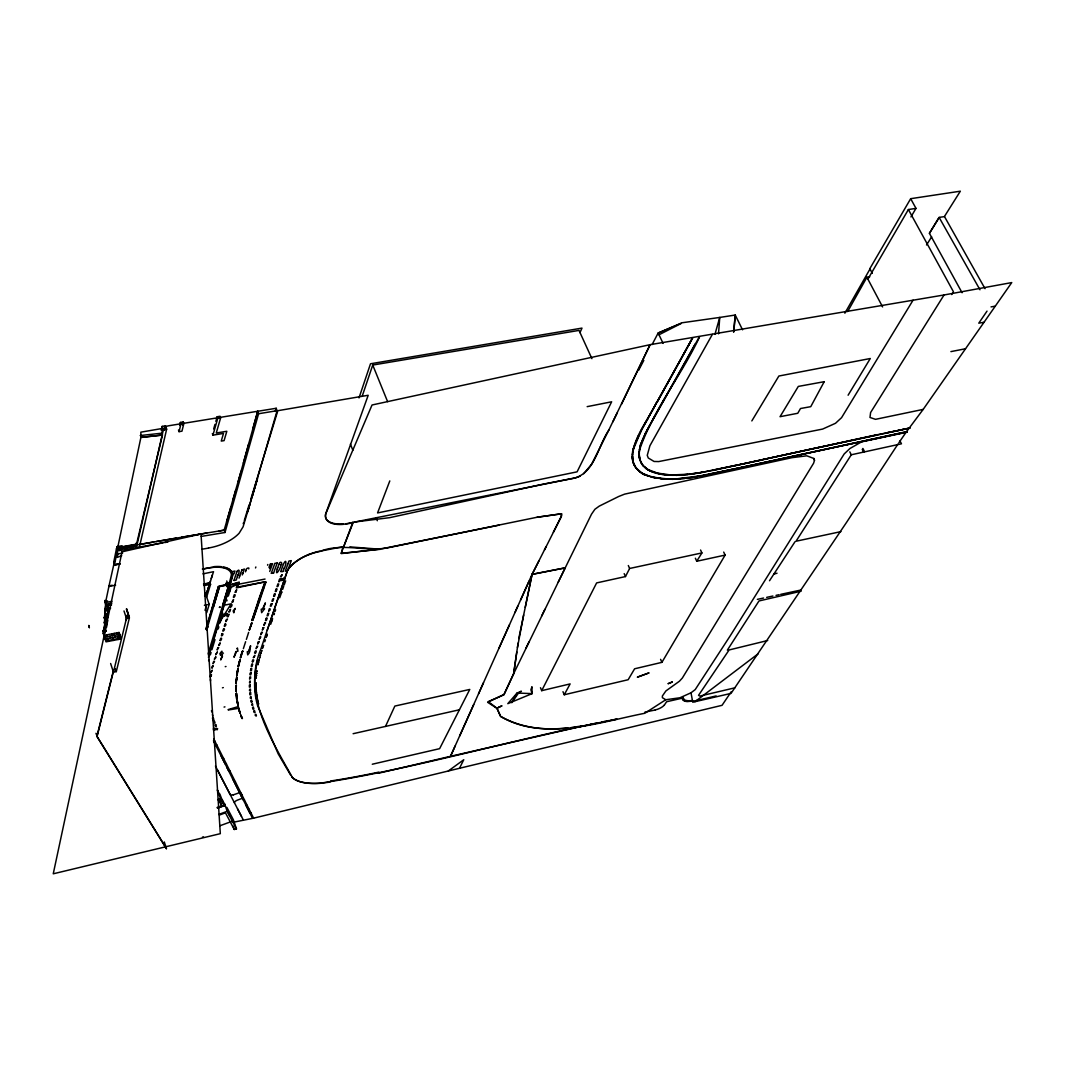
<?xml version="1.0" encoding="UTF-8"?>
<svg xmlns="http://www.w3.org/2000/svg" width="1065" height="1065" viewBox="0 0 1065 1065"><rect width="100%" height="100%" fill="white"/><g stroke="black" fill="none" stroke-linecap="round" stroke-linejoin="round"><path stroke-width="1.5" d="M280.947 578.934L281.866 579.387M281.533 578.535C279.776 578.681 284.528 578.295 281.2 579.506M284.408 578.455L281.533 580.598L281.559 579.44M281.852 579.054L282.225 579.906M283.317 579.56L283.743 578.268L285.14 578.002M632.33 454.036L632.37 456.539A110.108 47.393 -25.8 0 0 633.302 462.969M632.543 453.956L632.597 456.459A109.868 47.273 -25.8 0 0 633.515 462.876M250.302 682.306C250.355 678.112 248.531 685.021 250.288 682.519M639.306 454.063L639.266 451.68M227.404 586.03L228.482 585.617M228.469 585.95L228.509 585.803M718.516 333.824L719.754 317.437L735.236 315.04L742.545 329.817M733.838 331.481L735.236 315.04L733.639 332.267M107.459 608.661L108.058 610.431L107.166 614.412L104.756 614.864L104.916 609.047M632.45 454.302L632.543 451.693M632.677 454.236L632.77 451.613M639.399 451.959L639.905 447.207M105.395 608.568L105.408 609.5L105.675 605.253L105.062 609.5L110.667 608.022M251.1 672.707L250.847 674.744C249.383 675.822 249.716 672.348 251.1 672.694M210.524 680.974L210.471 678.951M567.778 727.874C544.867 730.523 520.878 728.447 500.643 716.479L496.942 708.265L488.236 701.595L503.998 694.779L513.623 673.746L518.096 643.06M326.103 512.931L372.031 404.993L650.116 344.674L944.043 294.978L1011.75 282.584L923.169 409.399L905.982 432.417L861.518 441.882L849.923 448.511L844.186 453.956L730.35 635.619L695.205 689.601L690.999 692.796L679.976 697.761L665.771 699.745L644.818 713.27C598.37 722.323 545.4 741.719 500.603 716.372L496.956 708.318L487.65 702.314L503.905 694.513L513.649 673.826L516.791 651.966M517.444 647.547L523.661 614.998M237.468 673.013C239.598 659.195 234.886 682.732 237.455 673.053M250.861 668.647L250.515 670.777L251.393 670.577M251.407 670.497L251.739 668.447L250.861 668.647M214.811 729.432L214.438 728.393M632.663 451.959C636.258 433.721 648.758 418.638 656.679 402.197M632.89 451.893L633.981 446.634M639.386 449.803L640.611 444.957M639.612 449.736C653.404 409.506 681.414 375.439 699.492 337.086L699.492 337.086M104.224 617.66L106.54 617.221L104.224 617.753L105.502 610.924L104.903 609.153M107.059 619.337L107.885 615.65L107.285 613.879L104.849 614.345L105.448 616.116L104.224 622.559L106.433 622.133L104.25 622.706L104.756 624.676L106.939 624.25M103.092 631.119L103.185 630.24L103.212 631.532M105.368 639.998L103.145 633.182L105.448 621.028L104.849 619.258L107.179 618.818L107.219 623.025L107.765 620.589L105.448 621.028M104.903 623.89L107.126 623.464L104.903 623.89L103.824 630.786L105.794 630.4L103.678 630.36L104.104 631.625C102.573 635.179 105.648 634.713 106.181 640.877L105.968 641.849L120.611 639L120.851 638.015L119.027 632.477L104.37 635.312L104.17 636.298L104.37 635.312M144.095 512.398L136.546 544.148L117.709 547.556L140.886 437.502L162.386 435.039L140.833 437.356L140.86 432.164L162.958 428.356L161.827 433.189L162.466 434.986L143.961 512.984M136.413 545.839L136.307 543.177L136.413 545.839L117.509 549.234L116.791 547.051L117.296 550.978L114.487 564.743L119.107 563.891M544.481 549.939L560.776 517.617L561.548 513.769L537.08 517.244L390.016 547.357C366.906 552.602 342.744 542.192 319.873 551.47A29.461 13.086 -20.5 0 0 286.844 572.105L260.885 648.998C241.755 694.473 271.149 739.19 292.502 777.65A68.32 25.161 -20.7 0 0 320.818 783.121C416.801 768.331 510.202 740.068 605.506 721.458M116.498 548.608L113.702 562.373L114.487 564.743M251.686 664.334L251.247 666.49L252.139 666.304L252.538 664.36M546.132 546.598L532.074 574.408L518.762 638.574M539.036 560.629L532.061 574.355L525.245 607.356M112.224 585.244L109.029 585.843L105.528 602.537L111.971 601.326M122.102 545.719L117.376 546.558L116.791 549.447L135.641 546.079M114.514 561.149L113.715 564.943L120.092 563.798M117.509 549.234L117.376 546.558M111.506 604.933L105.861 605.998L106.26 604.121L105.022 600.38L104.729 601.459L107.565 600.926M116.591 549.66L117.962 553.88L117.217 557.408L121.703 555.73M105.568 639.053L120.265 636.164L120.625 639L120.851 638.015L106.181 640.877M106.993 625.115L106.447 627.538L104.21 627.525M161.254 430.473L162.186 426.386L165.448 425.827L166.646 429.182L139.315 547.45M162.186 426.386L163.371 429.741L136.28 547.996L135.561 545.866M164.503 429.954L165.448 425.827M164.942 429.674L165.687 426.453L169.095 425.707L257.717 411.263L252.938 428.476M239.079 664.374C242.487 649.916 235.605 674.558 239.079 664.414M119.054 632.477L119.4 635.312L119.666 634.314L104.982 637.163L105.475 639.985L105.728 639M126.349 609.02L129.398 617.807L116.298 671.602L113.449 672.188L126.455 618.392L123.993 610.951M179.612 425.481L180.358 422.446L183.273 421.94L183.859 423.551L181.955 431.179L179.053 431.658L178.481 430.06M179.053 431.658L180.93 424.043L180.358 422.446M104.516 635.286L104.277 636.284L103.664 634.434M182.514 424.988L183.273 421.94M164.29 841.949L166.433 848.579L96.915 736.328L113.356 670.844M126.176 619.723L128.026 613.28L126.429 619.67M113.582 670.79L97.141 736.274L95.957 733.306M108.51 641.356L108.151 638.521M113.968 634.394L114.221 633.409M113.356 640.411L113.01 637.576M228.549 586.402L228.296 585.084M228.376 586.988L227.817 586.362M227.87 586.043L228.562 586.482M204.613 596.094L205.439 593.032M243.379 463.089L248.784 443.599M249.583 505.369L247.599 511.959L277.1 410.691L276.181 408.281L257.73 411.276L238.227 481.46M257.49 412.022L257.717 411.25M257.757 411.356L258.609 413.633L224.995 532.487L201.285 536.414M241.129 471.116L224.156 530.157L224.995 532.487M213.666 428.969L214.97 424.389M215.849 421.341L217.154 416.761L220.042 416.269L220.628 417.866L216.275 432.989L226.818 431.285L224.076 440.63L221.254 441.083L223.49 433.428L212.947 435.146L212.361 433.562M714.921 334.397L719.754 317.437L682.026 322.775L658.157 333.026L652.126 344.528M212.947 435.146L217.739 418.359L217.154 416.761M233.142 499.299L235.671 490.446M230.945 506.953L226.565 521.97M209.153 585.431L209.352 584.752M211.269 578.521L211.908 576.511M275.316 411.197L276.168 408.241M241.915 652.419L240.277 657.811L242.607 650.955L242.154 652.379M205.918 628.882L206.823 625.821M207.276 624.263L218.498 586.189L206.104 629.415M226.179 582.968L225.873 583.979L227.764 583.607L228.07 582.595L226.352 583.62M229.188 588.639L228.083 588.865L228.296 588.133C223.49 582.222 229.015 580.984 229.401 587.92L228.056 588.173L229.441 587.787L208.434 657.371M252.205 496.556L257.504 478.558L243.1 526.789L239.146 533.206A31.231 14.737 -18.1 0 1 208.527 547.996M181.543 537.213L224.156 530.157L224.395 529.332M206.61 630.187L219.496 586.589L227.324 585.044M213.519 606.77L219.496 586.589M207.662 627.831L208.034 626.566M218.711 586.682L229.095 584.113L231.411 574.82A28.928 13.046 -19.1 0 0 208.354 568.031L203.508 568.923M206.038 595.601L209.752 583.474M205.026 610.325L206.251 606.211M226.672 583.154L227.617 583.034M227.591 582.954L227.378 583.593M206.77 612.535L209.206 604.348L205.944 595.042M558.26 582.062L591.514 514.182L594.909 509.27L599.289 506.101L618.725 496.476L624.636 494.133L791.987 457.67L806.804 455.807L813.9 458.509L814.472 460.346L813.607 463.208L682.332 678.059L679.417 681.227L665.891 690.945L662.363 696.031L662.377 697.682L665.771 699.745M220.109 606.904L219.297 607.409L219.989 607.263M222.825 604.92L228.895 584.738L208.021 654.083M228.655 589.158L208.7 655.348M218.858 626.819L218.218 628.949M210.098 582.342L211.536 577.643M208.5 655.627L209.006 653.963M209.366 652.792L210.577 648.771M211.309 646.348L212.015 644.019M215.782 631.518L216.861 627.977M217.154 626.992L217.739 625.035M219.683 618.632L220.122 617.154M210.338 654.908L211.07 652.526M211.908 649.717L214.984 639.586M220.042 622.905L222.958 613.32M242.101 653.204L242.82 650.941L241.928 652.392M210.524 580.957L206.477 594.124L205.612 594.323M250.981 498.62L255.746 482.964M256.212 481.46L277.832 410.691L368.197 395.275L326.063 512.824A30.446 14.018 -21.2 0 0 343.103 524.379L575.167 477.959C595.122 471.502 598.037 445.982 608.594 430.486L650.116 344.661L621.534 404.181M265.052 579.054L237.042 584.525L229.321 588.146L232.902 574.994A30.273 13.645 -19.1 0 0 219.403 567.006L216.914 566.993A30.273 13.645 -19.1 0 0 208.833 567.871L202.35 569.069M240.73 657.717L242.101 653.244M244.284 520.572L249.077 504.89M221.413 612.921L221.786 611.696M222.106 610.485L222.851 608.048M229.121 587.6L232.623 574.474A30.179 13.605 -19.1 0 0 231.132 570.8M104.916 608.927L107.818 608.155L104.916 608.98M206.117 595.468L210.005 582.795L203.508 584.019M206.663 597.026L210.564 584.365L210.005 582.795M633.116 449.47L634.966 444.038M633.342 449.417L640.837 431.511M207.382 591.155L208.208 588.492M223.836 605.027L224.422 603.149M225.287 600.354L226.765 595.601M226.778 600.993L227.058 600.074M230.373 584.019L229.973 585.257M228.309 596.067L229.854 591.182M228.269 616.449L228.975 614.172L227.324 616.808L228.23 616.595M232.836 601.832L233.568 599.528L231.877 602.191L232.782 601.978M343.143 547.037L341.173 553.307L380.684 549.26L349.879 546.891M343.476 546.625L341.279 553.587L380.578 549.007M229.894 591.088L231.092 587.268M255.773 652.166L255.493 653.045M255.866 651.873C257.078 648.465 252.725 654.096 255.493 653.071M235.964 591.994L236.71 589.677L234.992 592.353L235.951 592.007M237.988 586.961L265.385 581.783L236.297 587.92L237.894 582.954L231.997 584.272L239.252 582.076L238.8 583.5M237.655 587.015L238.786 583.514M234.247 611.363L233.794 612.774L233.142 610.897L235.219 608.381L234.753 609.806M222.492 656.306L220.695 659.954L222.465 654.496L221.001 653.99L220.562 655.334L219.909 653.577L221.906 651.181L221.493 652.432L223.45 653.191M243.366 648.652L245.616 641.716M246.374 639.399L248.651 632.37M249.423 630.014L251.966 622.852L249.197 630.054L251.739 622.892L250.967 625.262M211.655 577.257L212.454 574.82M255.786 608.461L251.846 620.576L256.212 608.474M255.8 608.421L258.156 601.246M256.226 608.435L261.058 593.831M257.464 606.012L252.751 620.429L259.501 601.139M257.477 605.972L262.336 591.341M258.196 601.126L259.78 596.36M259.541 601.046L260.339 598.637M259.807 596.28L265.079 581.929L261.071 593.791M260.353 598.583L263.614 588.852M233.954 580.412L235.498 575.885M262.349 591.301L263.161 588.892M359.012 397.897L370.5 363.777L582.009 328.1L579.972 332.613M270.124 566.673L270.497 565.595M263.175 588.852L264 586.429M263.641 588.772L266.01 581.783L264.839 583.913M271.961 603.842L271.122 603.735L270.31 606.158L271.229 606.012L272.014 603.669M212.255 575.42L213.559 571.692L202.949 573.862M235.924 651.527L233.981 657.265L236.603 651.421L237.948 651.194L237.442 648.013L236.869 648.771M269.512 568.497L269.725 567.858M269.725 567.858L271.056 563.944L272.52 563.705M264.014 586.389L264.826 583.953M272.56 599.502L271.948 601.312L272.866 601.153L273.692 598.73L272.64 599.262M267.235 630.187L287.523 570.667A29.474 12.82 -21.5 0 1 298.719 559.777M262.483 648.545L263.574 645.31L263.095 646.735M264.772 641.782L265.438 639.825M266.223 637.509L267.368 634.128M266.716 636.058L267.009 635.179M274.238 613.879L273.931 614.771L274.45 613.24M275.05 611.483L275.622 609.779M270.696 624.316L272.613 618.672M271.801 621.055L272.307 619.564M362.22 396.1L372.737 365.055L579.014 330.403L591.927 358.665M241.928 569.828L241.515 570.973M271.016 564.077L270.164 564.091L268.979 567.392M281.4 576.471L280.414 576.764L281.972 574.78M235.525 575.832L237.149 571.106M237.362 576.737L236.23 580.039L233.914 580.518M237.402 576.604L238.054 574.741M241.848 570.028L244.364 569.029L242.727 573.689M269.725 571.452L272.467 563.838M281.506 576.138L281.959 574.82M237.841 575.366C239.385 573.063 240.118 567.286 236.963 571.652M239.026 578.135L239.732 576.125M240.397 574.208L241.262 571.705M239.798 575.925L240.663 573.449M279.709 597.838L281.719 592.047M242.287 574.94L242.953 573.063M246.188 569.961C245.656 568.297 249.982 566.966 248.717 568.91M226.486 613.653L224.981 615.437M245.522 571.838L246.161 570.041M277.166 563.092L274.863 563.318L271.402 572.983M277.299 568.87C274.317 577.949 280.827 568.683 280.934 564.889M279.017 564.104C279.336 561.069 283.423 562.094 280.974 564.783M281.4 592.952L281.786 591.834M282.624 589.424L283.703 586.349M277.712 567.725L277.22 569.096M283.303 564.437C286.884 556.955 286.458 565.062 284.062 568.484M284.182 584.991L285.646 580.824M224.143 615.57L225.194 614.505L223.637 616.276A2.17 0.932 -21.5 0 1 223.464 615.716L224.542 614.771M283.29 564.503L280.841 571.319M287.989 563.678L288.935 561.029L291.291 560.616L287.803 570.374M284.249 567.978L283.077 571.253M287.976 563.718L285.274 571.239L287.803 570.387M267.808 564.49L267.555 565.182M271.269 573.329L273.572 573.077M273.612 572.97L277.22 562.932M255.507 567.965L255.866 566.979M277.725 567.685L278.937 564.304M280.734 571.612L282.944 571.586M243.206 523.727L243.805 522.143M352.861 522.223L343.609 546.878L353.061 522.822L345.739 524.073M389.803 480.914L377.569 512.931L577.097 471.835L611.643 401.798L587.161 406.644M640.518 445.29L641.569 442.428M634.86 444.371L638.8 434.946M641.476 442.76L642.714 439.486M283.423 580.132L284.062 578.694L283.29 578.535M636.031 441.349L643.247 426.559M107.845 608.128L107.871 609.034L107.592 608.155M642.621 439.818L644.032 436.37M526.283 587.347L532.061 574.355L565.222 567.831M459.614 736.061L473.699 704.591M478.558 693.781L483.483 682.745M498.806 648.585L504.091 636.803M455.154 745.966L450.508 756.323L378.341 773.27M509.456 624.822L450.508 756.323L588.532 724.759M514.954 612.561L517.736 606.344M520.585 600.048L529.039 581.171M504.131 636.71L526.137 587.627M385.503 726.423L394.849 706.068L469.758 689.441L439.619 748.668L372.284 764.231M643.939 436.703L649.69 425.468M645.337 433.601L640.385 445.01L639.173 452.039A104.17 44.823 -25.8 0 0 639.453 458.23M513.623 673.746L565.209 567.871L532.061 574.355M525.79 648.518L528.959 641.982M612.868 421.807L617.168 413.034M541.632 616.023L544.894 609.353M250.967 812.875L253.616 818.16L459.494 768.278L463.768 759.731L448.392 770.927M608.914 429.874L591.568 464.26L583.7 473.725M553.387 532.247L561.681 515.686L561.548 513.769L537.066 517.244M562.972 691.704L564.25 694.753L570.121 683.916L541.699 690.666L596.626 582.914L625.475 576.564L629.628 568.47L701.902 552.935L700.57 550.033M645.11 433.655L695.152 343.968M638.547 370.42L643.832 360.356M640.624 431.551L647.933 418.652M647.094 430.366L654.283 417.254M657.025 402.437L692.556 337.951L643.167 426.879M688.576 345.34L692.556 337.951M678.392 363.777L688.669 345.007M284.874 578.521C285.14 576.618 282.438 580.199 284.448 578.535M667.702 383.014L678.472 363.458M685.035 362.712L699.346 336.793M712.365 334.397L649.903 445.742L647.254 455.354L648.279 457.99L654.056 461.464L658.716 461.571L822.619 429.075L835.506 423.284L841.576 417.653L913.051 300.197M647.72 418.691L667.782 382.681M674.291 381.922L685.115 362.393M663.335 401.359L674.371 381.589M847.66 311.539L866.91 277.273L869.692 276.86M654.19 417.573L663.428 401.039M844.865 313.203L870.012 268.966M214.504 729.192C216.009 728.433 212.587 728.194 215.41 729.285M867.895 279.137L908.392 209.539L915.993 208.381L910.668 198.689L960.337 191.194L944.442 216.488M910.668 198.689L869.839 268.646L872.328 273.332M214.211 729.685L214.518 728.753L213.759 729.418M910.948 216.914L915.993 208.381M564.25 694.753L628.164 679.723L634.607 668.793L661.911 662.35L725.119 555.091L723.707 552.083M751.837 420.915L778.874 376.025L870.278 358.519L848.099 395.221M962.068 292.729L929.412 233.328L939.104 217.353L944.522 216.634L985.032 288.668M929.412 233.328L939.184 217.5L979.973 289.773M695.365 558.22L696.75 561.255L701.902 552.935M218.498 624.05L231.132 603.842L224.169 605.226M926.523 244.99L931.649 236.843M944.043 294.978L870.598 412.541L869.985 417.467L875.51 419.33L923.169 409.399M951.711 294.566L953.468 291.81L908.392 209.539M899.978 440.923L901.469 443.799L851.281 454.782L796.034 541.233L840.924 531.621M727.368 650.116L758.986 600.953L801.16 591.182M769.516 580.745L794.983 541.779M897.968 444.065L846.742 522.09L731.029 693.395L692.756 702.208L690.999 692.796M664.4 705.03L666.597 701.742L682.199 698.187L682.665 699.386A22.818 7.295 -23 0 0 687.178 701.582L695.099 700.863L716.173 695.938M987.015 311.126L978.788 323.161L983.741 322.322M898.86 442.774L905.982 432.417M907.274 431.884L899.699 433.508M818.319 447.606L909.936 428.037L902.135 429.501M731.242 691.718L722.043 705.323L459.494 768.278M225.7 613.866L224.768 615.064M227.111 615.251L227.324 614.452M226.326 614.651L226.406 615.756L227.617 614.385M284.808 578.641L284.062 579.147M214.85 728.859L214.717 729.671L215.729 729.658M224.515 615.876L225.474 614.265M225.833 614.998L227.551 614.319M226.299 614.585L225.367 615.464M282.984 578.774L282.345 579.493M213.546 730.537L213.706 730.404A1.984 0.799 -21.3 0 0 213.559 729.658M227.311 586.096L227.098 585.484M758.36 653.63L695.019 701.675M220.149 825.681L231.571 821.488M658.995 334.769L681.241 323.441L658.157 333.026L663.096 343.396M226.672 613.839L225.687 613.773M213.24 728.993L214.211 728.513M580.292 476.135L575.167 477.945L545.16 483.776M682.199 698.187L682.918 697.362L684.023 699.439M217.659 799.695L220.508 798.63L224.236 805.699L218.285 807.922M217.114 807.483L221.733 805.766L219.443 799.003M217.38 808.029L225.101 805.153L222.146 799.509M218.738 814.445L227.178 811.304L236.47 828.943L234.273 829.475L225.461 812.821L219.483 815.045M242.434 798.271L237.681 800.028A4.193 1.544 -19.5 0 0 234.446 802.877M96.915 736.328L166.433 848.579M224.063 707.08L224.941 706.854M215.09 728.74L215.942 728.766M239.612 792.653L233.355 794.836M219.19 794.131L217.273 790.07M256.039 715.853C256.665 712.272 253.403 715.933 256.452 715.707M222.439 687.83L223.317 687.577M228.216 709.57L238.32 706.561L238.76 708.332L228.309 709.969M251.992 701.968C250.781 703.1 250.222 699.811 251.633 700.158L251.952 701.755M251.3 698.334C248.771 699.266 251.513 693.914 251.3 698.307M773.869 574.102L777.037 573.21M236.51 693.328L236.643 699.159L236.51 693.355M103.731 630.507L105.661 629.974L106.074 631.239L104.104 631.625M225.234 666.663L225.993 666.49M258.649 413.726L277.1 410.691M767.719 640.504L729.112 649.956L698.547 695.325L699.825 696.097L734.93 687.817M233.195 822.273L253.616 818.16M202.47 837.103L203.482 836.864M203.681 584.419L209.832 583.008M589.983 724.413L593.059 723.707M353.114 733.705L459.414 709.783M761.235 459.96L877.187 434.653M818.399 447.486L713.603 470.331M759.119 463.701L907.367 431.764M224.329 615.61L225.221 615.45M696.75 561.255L725.119 555.091M543.576 484.082L389.617 517.67L354.459 522.023M732.773 469.346L907.234 431.511M847.554 444.464L700.823 476.215M759.318 463.834L694.793 476.947M757.348 599.369L763.578 598.037M766.68 597.359L772.91 596.027M776.026 595.362L779.141 594.696M780.672 594.363L800.694 590.077M734.823 465.618L877.32 434.906M761.435 460.093L713.483 470.064M847.474 444.584L874.858 438.66M887.398 432.616L902.361 429.634M874.778 438.78L899.779 433.388M877.107 434.786L909.856 428.143M711.46 473.712L732.84 469.226M591.182 724.227L598.597 722.682M734.89 465.485L703.033 472.141M251.699 664.334L252.578 664.147M498.846 525.191L382.135 548.715M644.937 712.112L655.201 709.996M607.103 721.111L617.034 719.088L610.738 720.26M713.67 470.211L692.037 474.151L675.995 475.376M711.58 473.965L689.148 478.052M229.641 587.88L228.123 588.719L226.352 583.78M126.455 618.392L129.398 617.807M204.4 605.293L209.206 604.348M601.565 722.057L609.167 720.552M950.912 351.61L965.476 348.761M227.298 583.5L226.472 583.66L227.298 583.5L229.228 588.506M220.016 585.896L229.095 584.113M127.481 612.029L126.775 609.113M126.149 617.088L129.091 616.502L126.602 608.98M321.364 550.924L341.892 546.931M103.145 633.182L105.009 632.823M104.756 614.864L107.166 614.412M105.448 616.116L107.885 615.65M104.849 619.258L107.179 618.818M106.26 604.121L111.985 603.043M204.054 585.59L210.564 584.365M105.794 605.759L111.452 604.694M105.036 609.579L110.321 608.581M105.502 610.924L108.058 610.431M117.962 553.88L122.648 553.015M108.883 586.495L115.619 585.164M117.296 550.978L163.038 542.87M120.052 564.024L113.662 565.182L109.029 585.843M117.802 547.849L136.746 544.455M116.471 548.542L119.613 547.969M139.568 544.468L176.497 538.065M138.41 544.668L153.679 541.979M156.222 541.539L206.677 533.033M991.036 306.893L994.843 306.241M180.93 424.043L183.859 423.551M217.739 418.359L220.628 417.866M163.371 429.741L166.646 429.182M164.662 542.578L167.857 542.045M202.19 549.167L208.5 548.102M697.282 473.1L703.113 472.008M703.233 472.274L691.904 473.885M700.77 475.815L675.05 479.05M219.164 530.969L224.156 530.157M570.933 727.635L581.996 725.904M697.362 472.966L687.364 474.391M695.006 477.08L684.302 478.318M320.778 783.201L329.95 782.123M689.241 477.932L671.975 479.37M140.194 435.545L161.827 433.189M679.403 478.771L684.529 478.465M673.2 474.897L687.471 474.258M682.732 474.817L687.591 474.524M682.039 697.735L682.505 698.946A22.844 7.309 -23 0 0 687.018 701.143L691.837 700.956M230.266 585.058L237.042 584.525M679.643 478.904L668.927 479.01M678.645 475.07L682.971 474.95M678.884 475.203L669.139 474.91M675.17 478.917L660.739 478.651M664.906 478.904L669.193 479.144M283.756 579.333L285.18 578.162M676.129 475.243L665.252 474.671M673.2 475.296C664.041 475.003 653.803 474.205 646.242 468.573M672.108 479.237L654.389 477.839M665.172 479.037L657.318 478.172M669.286 474.777L656.493 472.966M660.886 478.518L648.572 476.028M662.124 474.245L665.532 474.817M657.598 478.318L651.314 476.84M659.235 473.659L662.403 474.378M651.434 477.107L654.549 477.706M659.528 473.792L653.857 472.181M651.607 476.987L643.526 474.431L640.185 472.075M656.666 472.833L647.8 469.492M648.745 475.895L641.849 473.06L636.883 468.746M645.869 475.136L648.865 476.162M651.274 471.316L654.163 472.328M643.406 474.165L646.175 475.283M651.58 471.462L647.6 469.612M214.917 729.565L215.915 729.086M641.649 473.18L643.726 474.311M649.384 470.584L644.724 466.976M641.969 473.326L636.67 468.853M640.305 472.341L635.565 467.442M644.525 467.096L646.575 468.733M646.362 468.853L642.954 465.525M638.681 470.677L635.778 467.335M643.154 465.418L644.844 467.255M642.195 464.18L643.287 465.685M641.982 464.273L643.074 465.804M290.559 775.014L278.191 753.86L257.717 705.975A422.033 169.934 -24.2 0 1 257.77 659.701M634.74 466.071L635.685 467.721M635.898 467.615L634.114 464.407M642.315 464.447L640.012 459.774M641.21 462.982L642.102 464.553M635.073 466.23L633.395 462.609A109.855 47.286 -25.8 0 1 632.477 456.193M633.901 464.5L634.86 466.337M228.363 813.221L229.947 816.163M866.91 277.273L882.605 306.92M218.778 800.188L221.733 805.766M641.343 463.248L639.785 459.867M222.092 801.373L222.652 802.438M219.816 793.944L224.236 805.699M226.858 807.363L233.328 819.691L236.47 828.943M237.562 808.894L241.475 816.416M215.45 766.041L230.133 794.49A4.3 1.597 -19.3 0 0 233.355 794.836M243.392 820.117L217.526 770.062M862.903 448.445L864.394 451.374M862.237 449.363L863.728 452.292M216.674 744.741L223.677 758.6M247.133 805.313L249.356 809.733M213.852 741.586L225.208 763.964M246.175 805.673L250.009 813.221M849.803 451.853L851.281 454.782M214.877 741.2L216.901 745.22M223.45 758.134L226.432 764.058M244.258 799.615L247.346 805.766M249.143 809.28L251.167 813.314M221.227 756.163L228.895 771.286M252.392 817.96L226.738 767.08M213.785 739.043L215.103 741.666M226.206 763.592L230.12 771.38M232.569 778.582L243.286 799.975M213.466 740.787L215.636 745.114M229.894 770.914L235.432 781.99M240.97 793.079L241.848 794.836M242.168 795.435L244.471 800.068M240.663 794.743L241.196 795.808M235.219 781.537L242.381 795.901M217.54 728.78L216.288 728.22L217.06 729.845L217.54 728.78M628.323 565.528L629.628 568.47M624.183 573.636L625.475 576.564M660.593 659.341L661.911 662.35M226.725 580.971L227.085 581.823M540.488 687.724L541.699 690.666M242.447 718.409L240.65 715.214L242.008 718.529M372.737 365.055L387.607 401.651M634.021 464.779L633.169 462.703A110.108 47.393 -25.8 0 1 632.251 456.273M350.438 444.118L352.848 450.242M376.105 517.643L377.316 520.732M233.142 826.134L234.273 829.475M224.635 803.809L227.178 811.304M217.753 790.47L220.508 798.63M106.074 631.239L105.794 630.4M116.644 632.943L117.243 634.793M114.82 635.259L115.433 637.11M111.798 633.875L112.397 635.725M109.975 636.204L110.587 638.055M106.939 634.82L107.552 636.67M115.353 668.7L116.298 671.602M110.627 663.495L113.449 672.188M165.301 845.783L166.22 848.632M813.9 458.509L814.472 460.346M212.441 714.682L212.774 715.973M104.237 617.807L104.756 619.777M104.743 601.592L105.861 605.998M640.132 460.053L639.28 455.82M639.905 460.147L639.333 457.963A104.17 44.823 -25.8 0 1 639.04 451.76M211.775 711.913L211.496 710.555M639.679 458.15L639.186 453.797M226.912 613.387L226.938 614.611M327.687 520.825A30.432 13.818 -17.8 0 1 325.983 512.944M343.383 523.94A30.432 13.925 -19.9 0 1 327.847 520.745M308.77 554.506A29.474 13.326 -21.4 0 1 319.806 551.151M298.573 559.711A29.434 13.06 -21.4 0 1 308.757 554.466M320.698 783.281A68.36 25.733 -21.3 0 1 291.57 776.651M378.794 772.138A487.038 218.831 -24 0 1 330.589 781.004M214.078 566.633A30.179 13.605 -19.1 0 1 221.467 566.687M223.623 567.019A30.179 13.605 -19.1 0 1 230.107 569.775M692.263 700.53A21.846 7.016 -23.2 0 1 683.996 699.452M664.294 705.057A7.615 2.516 -22.6 0 1 655.228 709.956M240.264 713.47A443.186 179.066 -24.2 0 1 238.693 708.252L240.038 713.51L238.667 708.225A446.328 180.318 -24.2 0 0 240.251 713.443M236.869 699.093A444.198 179.439 -24.2 0 1 236.297 693.382A441.576 178.414 -24.2 0 0 236.883 699.093M256.039 682.971L256.039 683.85L256.039 682.971M256.079 681.307L256.079 681.307M256.159 679.284L256.159 679.284M88.821 625.514L89.34 627.631L88.821 625.514M256.292 677.247L256.252 677.939L256.292 677.247M235.964 683.49L236.883 677.26L235.964 683.49M250.528 678.205L249.596 679.111L249.743 677.074L250.634 676.847L250.528 678.205M256.479 675.183L256.412 675.902L256.479 675.183M256.705 673.107L256.625 673.812L256.705 673.107M256.971 671.017L256.891 671.682L256.985 670.923M211.216 676.129L210.231 676.967L210.59 674.811L211.469 674.571L211.216 676.129M258.076 664.6L258.223 663.948L258.076 664.6M211.203 671.576L210.99 672.627L212.308 670.205L211.203 671.576M258.542 662.43L258.715 661.658L258.542 662.43M122.036 551.816L53.25 873.806L220.322 833.669L201.005 533.964L122.036 551.816M108.497 605.253L107.725 608.581L108.497 605.253M259.048 660.247L259.248 659.448L259.048 660.247M119.639 634.327L119.4 635.312L119.639 634.327M212.374 666.317L211.922 668.234L213.333 665.771L212.374 666.317M120.252 636.164L120.012 637.15L120.265 636.164M252.365 661.378C252.086 664.147 255.214 658.702 252.711 659.941L252.365 661.378M105.115 637.136L104.876 638.135L105.115 637.136M259.607 658.037L259.82 657.265L259.607 658.037M118.455 638.481L118.202 639.466L117.856 636.63L118.455 638.481M260.219 655.814L260.432 655.068L260.219 655.814M213.626 661.538L213.027 663.748L214.518 661.272L213.679 661.485M254.455 656.559L253.297 657.717L254.815 655.308L254.455 656.559M208.633 660.54L208.913 659.621L208.633 660.54M260.872 653.564L261.085 652.858L260.872 653.564M215.396 658.29L214.305 659.222L215.889 656.719L215.41 658.29M217.3 652.113L215.716 654.629L217.3 652.113M218.631 645.097L219.443 645.15L220.162 642.807L218.631 645.097M220.069 640.424C220.695 641.756 222.798 637.096 220.708 638.334L220.069 640.424M222.159 633.608C219.523 638.72 224.968 633.449 222.159 633.608M217.846 647.693L217.127 650.009L218.724 647.48L217.846 647.693M223.623 628.843C220.801 634.287 226.565 628.47 223.623 628.843M225.101 624.05C222.252 629.535 228.043 623.691 225.101 624.05M226.406 619.777L225.833 621.64L227.484 619.018L226.406 619.777M228.868 611.803L229.734 611.736L230.493 609.3L228.868 611.803M261.564 651.301L261.79 650.635L261.564 651.301M230.386 606.93C231.371 607.862 233.102 603.429 231.105 604.627L230.386 606.93M233.461 597.132C234.46 598.064 236.217 593.618 234.207 594.816L233.475 597.132M268.7 610.977C271.628 610.591 269.378 605.719 268.7 610.977M256.825 646.442L256.093 648.665L257.743 646.215L256.825 646.442M261.511 632.437L260.725 634.78L262.416 632.29L261.511 632.437M258.369 641.822L257.624 644.059L259.288 641.609L258.396 641.756M259.927 637.189L259.168 639.439L260.845 636.963L259.953 637.11M263.068 627.804L262.296 630.081L263.987 627.578L263.068 627.804M264.653 623.065L263.88 625.368L265.571 622.852L264.653 623.065M266.237 618.299L265.465 620.615L266.383 620.456L267.169 618.073L266.237 618.299M267.847 613.493L267.075 615.823L267.981 615.677L268.779 613.28L267.847 613.493M232.649 571.559L231.704 574.355L234.034 573.849L234.992 571.026L232.649 571.532M274.411 594.07L273.612 596.427L274.53 596.28L275.369 593.844L274.411 594.07M276.101 589.171L275.276 591.541L276.208 591.381L277.046 588.945L276.101 589.171M249.037 650.183L248.584 651.474L247.24 651.727L247.719 654.882C250.714 651.807 249.716 649.49 250.595 645.736L249.037 650.183M277.805 584.246L276.98 586.629L277.898 586.482L278.75 584.033L277.805 584.246M279.523 579.32L278.684 581.703L279.616 581.557L280.481 579.094L279.549 579.24M262.736 608.594L261.191 609.313L261.644 612.668L264.626 608.754L263.255 608.98L265.398 602.883L262.736 608.594M531.914 687.005L530.876 689.774L532.127 693.621L507.792 703.672L517.071 693.049L521.397 691.212L518.588 692.929L511.786 702.7L517.071 693.049L532.127 693.621L531.914 687.005M824.204 381.696L810.758 406.67L800.494 408.521L797.778 413.273L780.046 416.695L798.311 386.422L824.204 381.696M672.255 681.999L668.221 683.65L672.255 681.999M499.472 706.854L496.942 708.265L501.988 705.815L499.472 706.854M648.825 672.96L637.456 677.127L648.825 672.96M215.689 724.573L214.85 724.906L215.556 726.57L216.381 726.237L215.689 724.573M214.411 721.191L213.572 721.511L214.198 723.215L215.037 722.895L214.411 721.191M213.28 717.73L212.441 718.05L212.987 719.794L213.825 719.474L213.28 717.73M254.468 710.714C252.884 710.435 254.082 713.497 255.094 712.405L254.482 710.741M253.35 707.28L252.498 707.546L253.031 709.277L253.896 709.01L253.35 707.28M252.405 703.765C250.035 704.857 253.963 706.947 252.418 703.819M237.362 700.903L238.014 706.494L237.362 700.93M250.595 692.703L249.716 692.956L249.916 694.846L250.781 694.606L250.595 692.756M250.435 690.799C247.892 691.558 251.1 686.366 250.435 690.799M250.248 684.941L249.37 685.154L249.396 687.138L250.275 686.912L250.248 684.981M236.337 685.434L235.964 691.505L236.337 685.474M107.259 623.89L105.049 624.316L107.259 623.89M258.555 704.045L258.382 703.366L258.555 704.045M258.116 702.328L257.93 701.529L258.116 702.328M257.73 700.57L257.557 699.745L257.73 700.57M257.371 698.8L257.224 697.974L257.371 698.8M257.051 696.989L256.918 696.177L257.051 696.989M256.772 695.179L256.665 694.327L256.772 695.179M256.545 693.342L256.452 692.476L256.545 693.342M256.359 691.491L256.279 690.613L256.359 691.491M256.212 689.614L256.159 688.736L256.212 689.614M256.106 687.71L256.079 686.818L256.106 687.71M256.053 685.807L256.039 684.902L256.053 685.807M240.863 715.148A443.186 179.066 -24.2 0 0 242.194 718.489A440.351 177.948 -24.1 0 1 240.863 715.148M237.149 700.97A442.068 178.627 -24.2 0 0 238.227 706.441A440.204 177.908 -24.1 0 1 237.149 700.97M237.934 668.793A443.107 178.96 -24.2 0 0 236.923 675.197A442.721 178.8 -24.2 0 1 237.934 668.793M239.905 660.007A441.349 178.281 -24.2 0 0 238.347 666.623A442.241 178.627 -24.2 0 1 239.891 660.02M236.124 685.487A441.203 178.268 -24.2 0 0 236.177 691.438A442.747 178.893 -24.2 0 1 236.111 685.501M236.643 677.3A444.012 179.346 -24.2 0 0 236.177 683.477A444.491 179.519 -24.2 0 1 236.67 677.287"/></g></svg>
